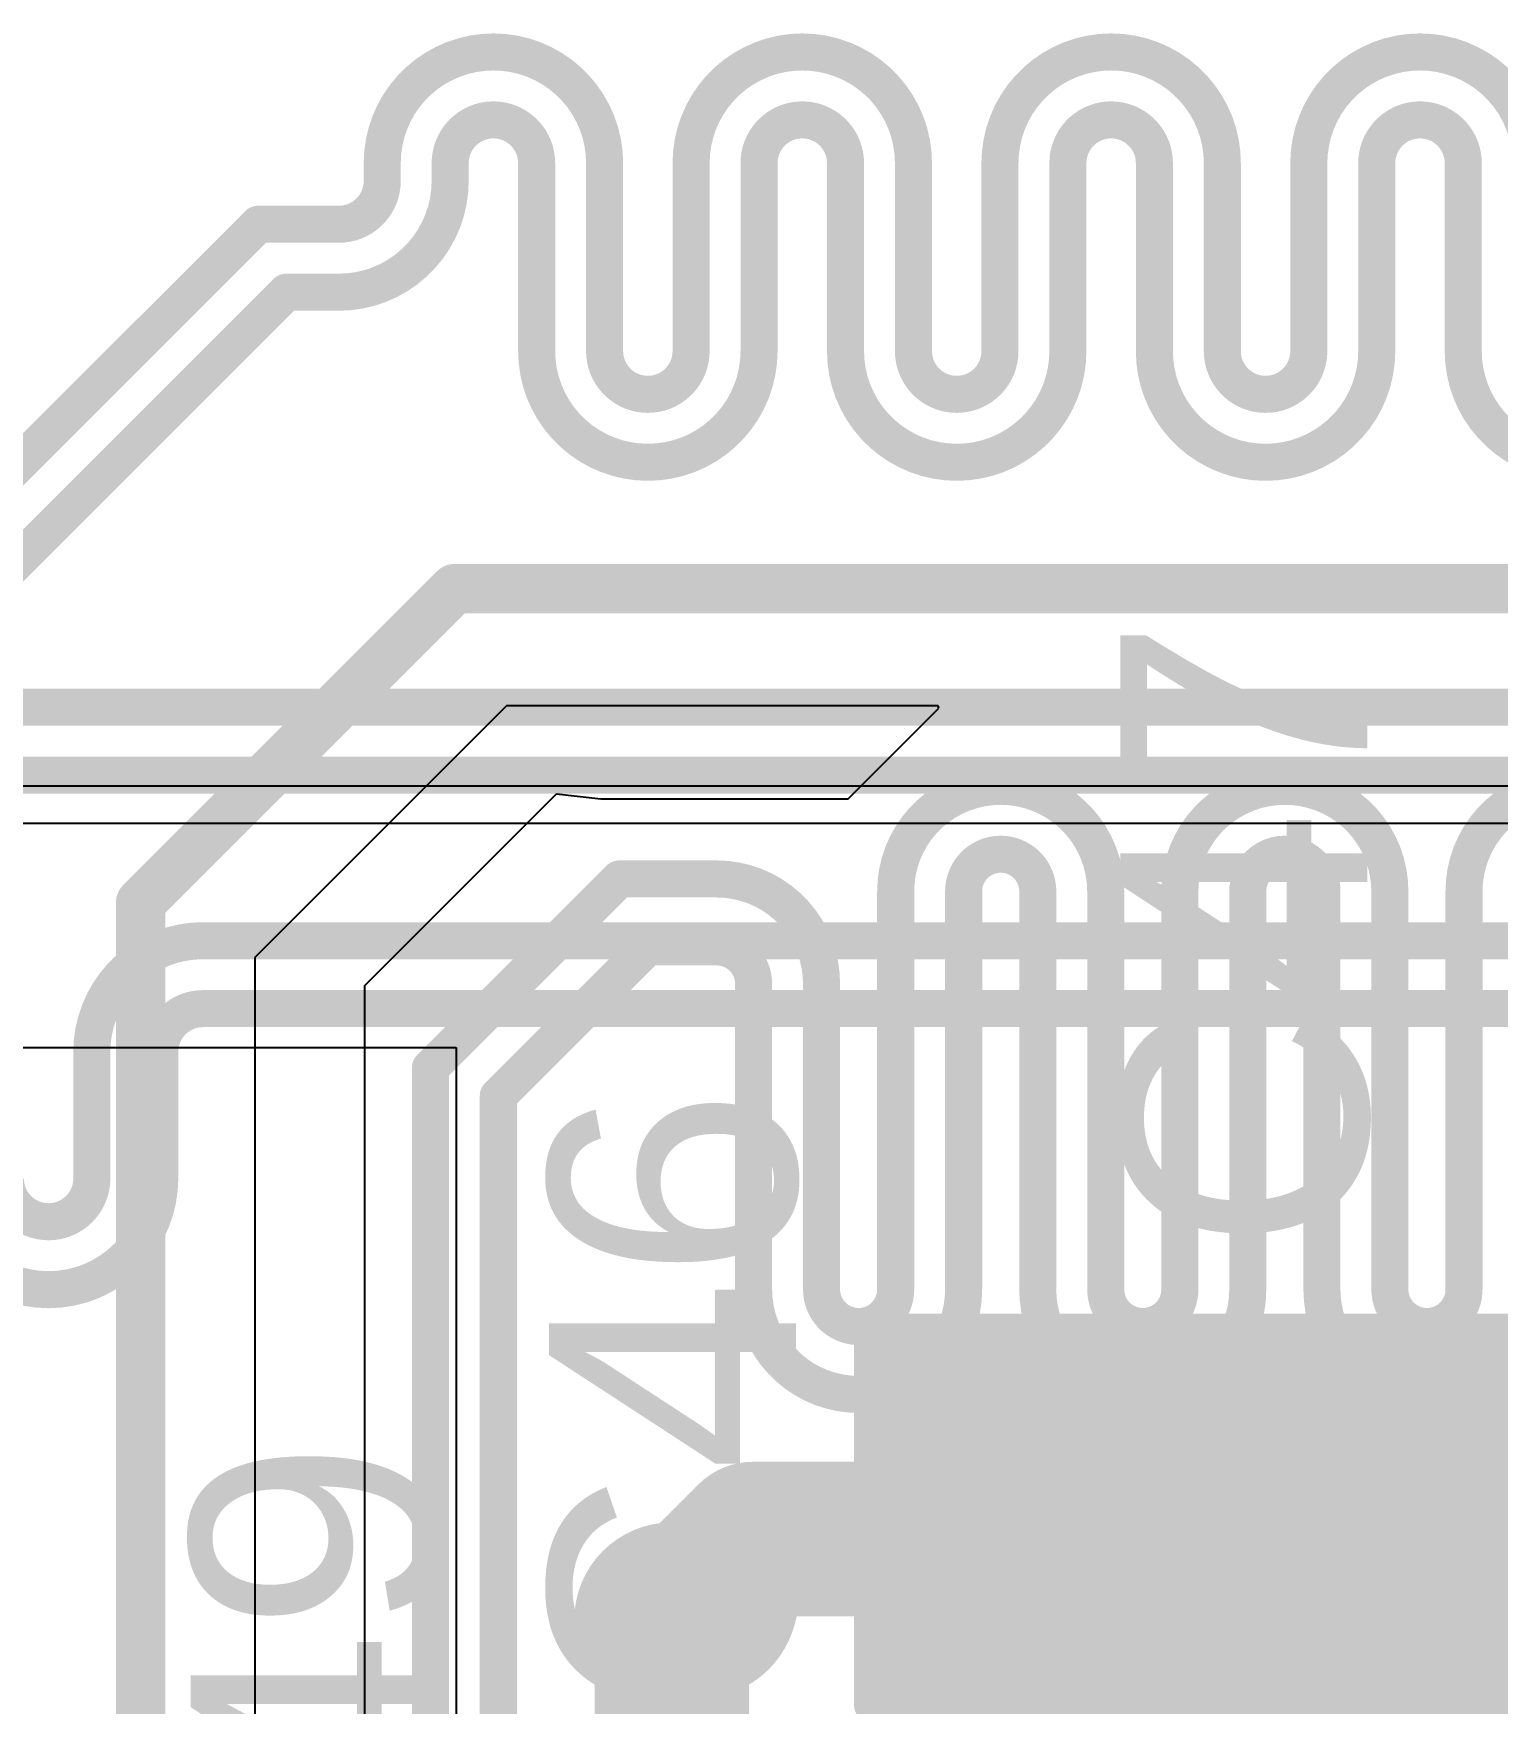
# Model space of a CAD drawing. Header units: millimetres. Extents: x 0 to 172, y 0 to 138.
# Drawn here: x 68.54 to 74.56, y 29.53 to 36.4 of the extents above; entities that cross this region are included whole.
import ezdxf

# ---------------------------------------------------------------- set-up
doc = ezdxf.new("R2010")
doc.units = ezdxf.units.MM
for name, color, linetype in [('BottomLayer', 5, 'Continuous'), ('BottomSolder', 6, 'Continuous'), ('TopLayer', 1, 'Continuous'), ('TopOverlay', 2, 'Continuous'), ('TopPaste', 8, 'Continuous'), ('TopSolder', 216, 'Continuous'), ('ViaHoleLayer', 16, 'Continuous')]:
    doc.layers.add(name, color=color, linetype=linetype)
doc.styles.add('Arial', font='', dxfattribs={"height": 0.2})
doc.styles.get('Arial').set_extended_font_data('Arial')

# ---------------------------------------------------------------- blocks, each defined once
blk = doc.blocks.new('C___1210_384')
at = {"layer": 'TopLayer'}
for points in [[(-2.032, 1.397), (-0.508, 1.397), (-0.508, -1.397), (-2.032, -1.397)], [(0.508, 1.397), (2.032, 1.397), (2.032, -1.397), (0.508, -1.397)]]:
    blk.add_hatch(color=1, dxfattribs=at).paths.add_polyline_path(points)
at = {"layer": 'TopPaste'}
for points in [[(-2.032, 1.397), (-0.508, 1.397), (-0.508, -1.397), (-2.032, -1.397)], [(0.508, 1.397), (2.032, 1.397), (2.032, -1.397), (0.508, -1.397)]]:
    blk.add_hatch(color=8, dxfattribs=at).paths.add_polyline_path(points)
at = {"layer": 'TopSolder'}
for points in [[(-2.1336, 1.4986), (-0.4064, 1.4986), (-0.4064, -1.4986), (-2.1336, -1.4986)], [(0.4064, 1.4986), (2.1336, 1.4986), (2.1336, -1.4986), (0.4064, -1.4986)]]:
    blk.add_hatch(color=216, dxfattribs=at).paths.add_polyline_path(points)
at = {"layer": 'TopOverlay', "const_width": 0.127}
for points in [[(-2.1336, -1.4986), (-2.1336, 1.4986)], [(-0.5842, 1.4986), (-2.1336, 1.4986)], [(2.1336, 1.4986), (0.5842, 1.4986)], [(2.1336, -1.4986), (2.1336, 1.4986)], [(-0.5842, -1.4986), (-2.1336, -1.4986)], [(2.1336, -1.4986), (0.5842, -1.4986)]]:
    blk.add_lwpolyline(points, dxfattribs=at)
at = {"layer": 'TopOverlay', "const_width": 0.0635}
for points in [[(-2.16535, 1.4986, 1), (-2.10185, 1.4986, 1)], [(-2.16535, 1.4986, 1), (-2.10185, 1.4986, 1)], [(-0.61595, 1.4986, 1), (-0.55245, 1.4986, 1)], [(0.55245, 1.4986, 1), (0.61595, 1.4986, 1)], [(2.10185, 1.4986, 1), (2.16535, 1.4986, 1)], [(2.10185, 1.4986, 1), (2.16535, 1.4986, 1)], [(-2.16535, -1.4986, 1), (-2.10185, -1.4986, 1)], [(-2.16535, -1.4986, 1), (-2.10185, -1.4986, 1)], [(-0.61595, -1.4986, 1), (-0.55245, -1.4986, 1)], [(0.55245, -1.4986, 1), (0.61595, -1.4986, 1)], [(2.10185, -1.4986, 1), (2.16535, -1.4986, 1)], [(2.10185, -1.4986, 1), (2.16535, -1.4986, 1)]]:
    blk.add_lwpolyline(points, format="xyb", close=True, dxfattribs=at)

msp = doc.modelspace()

# ---------------------------------------------------------------- hatches: boundary and pattern name
at = {"layer": 'BottomLayer'}
h = msp.add_hatch(color=5, dxfattribs=at)
edge = h.paths.add_edge_path()
edge.add_arc((71.1684, 29.8704), 0.3, 0, 360)
at = {"layer": 'BottomSolder'}
h = msp.add_hatch(color=6, dxfattribs=at)
edge = h.paths.add_edge_path()
edge.add_arc((71.1684, 29.8704), 0.4016, 0, 360)
at = {"layer": 'TopLayer'}
h = msp.add_hatch(color=1, dxfattribs=at)
edge = h.paths.add_edge_path()
edge.add_arc((71.1684, 29.8704), 0.3, 0, 360)
at = {"layer": 'TopSolder'}
h = msp.add_hatch(color=216, dxfattribs=at)
edge = h.paths.add_edge_path()
edge.add_arc((71.1684, 29.8704), 0.4016, 0, 360)
at = {"layer": 'ViaHoleLayer'}
h = msp.add_hatch(color=16, dxfattribs=at)
edge = h.paths.add_edge_path()
edge.add_arc((71.1684, 29.8704), 0.15, 0, 360)

# ---------------------------------------------------------------- linework, layer by layer
at = {"layer": 'BottomLayer'}
for p, q in [((70.4883, 33.6296), (69.4537, 32.595)), ((72.263, 33.6296), (70.4883, 33.6296)), ((71.8934, 33.2477), (72.2658, 33.6201)), ((72.2658, 33.6201), (72.263, 33.6296)), ((103.7336, 33.2994), (31.0642, 33.2994)), ((69.9058, 32.4805), (70.6933, 33.268)), ((70.6933, 33.268), (70.8757, 33.2477)), ((70.8757, 33.2477), (71.8934, 33.2477)), ((69.4537, 32.595), (69.4537, 26.8476)), ((69.9058, 26.9882), (69.9058, 32.4805))]:
    msp.add_line(p, q, dxfattribs=at)
at = {"layer": 'BottomLayer', "const_width": 0.1524}
for points in [[(69.9773, 35.8622, -0.414214), (70.4345, 36.3194)], [(70.4345, 36.3194, -0.414214), (70.8917, 35.8622)], [(71.2473, 35.8622, -0.414214), (71.7045, 36.3194)], [(71.7045, 36.3194, -0.414214), (72.1617, 35.8622)], [(72.5173, 35.8622, -0.414214), (72.9745, 36.3194)], [(72.9745, 36.3194, -0.414214), (73.4317, 35.8622)], [(73.7873, 35.8622, -0.414214), (74.2445, 36.3194)], [(74.2445, 36.3194, -0.414214), (74.7017, 35.8622)], [(70.2567, 35.8622, -0.414214), (70.4345, 36.04)], [(70.4345, 36.04, -0.414214), (70.6123, 35.8622)], [(71.5267, 35.8622, -0.414214), (71.7045, 36.04)], [(71.7045, 36.04, -0.414214), (71.8823, 35.8622)], [(72.7967, 35.8622, -0.414214), (72.9745, 36.04)], [(72.9745, 36.04, -0.414214), (73.1523, 35.8622)], [(74.0667, 35.8622, -0.414214), (74.2445, 36.04)], [(74.2445, 36.04, -0.414214), (74.4223, 35.8622)], [(70.2567, 35.7886, -0.414214), (69.7995, 35.3314)], [(69.9773, 35.7886, -0.414214), (69.7995, 35.6108)], [(71.0695, 34.6318, -0.414214), (70.6123, 35.089)], [(71.0695, 34.9112, -0.414214), (70.8917, 35.089)], [(71.5267, 35.089, -0.414214), (71.0695, 34.6318)], [(71.2473, 35.089, -0.414214), (71.0695, 34.9112)], [(72.3395, 34.6318, -0.414214), (71.8823, 35.089)], [(72.3395, 34.9112, -0.414214), (72.1617, 35.089)], [(72.7967, 35.089, -0.414214), (72.3395, 34.6318)], [(72.5173, 35.089, -0.414214), (72.3395, 34.9112)], [(73.6095, 34.6318, -0.414214), (73.1523, 35.089)], [(73.6095, 34.9112, -0.414214), (73.4317, 35.089)], [(74.0667, 35.089, -0.414214), (73.6095, 34.6318)], [(73.7873, 35.089, -0.414214), (73.6095, 34.9112)], [(74.8795, 34.6318, -0.414214), (74.4223, 35.089)], [(72.0886, 32.8676, -0.414214), (72.5204, 33.2994)], [(72.5204, 33.2994, -0.414214), (72.9522, 32.8676)], [(73.257, 32.8676, -0.414214), (73.6888, 33.2994)], [(73.6888, 33.2994, -0.414214), (74.1206, 32.8676)], [(74.4254, 32.8676, -0.414214), (74.8572, 33.2994)], [(72.368, 32.8676, -0.414214), (72.5204, 33.02)], [(72.5204, 33.02, -0.414214), (72.6728, 32.8676)], [(73.5364, 32.8676, -0.414214), (73.6888, 33.02)], [(73.6888, 33.02, -0.414214), (73.8412, 32.8676)], [(71.352, 32.9184, -0.414214), (71.7838, 32.4866)], [(71.352, 32.639, -0.414214), (71.5044, 32.4866)], [(71.9362, 30.7984, -0.414214), (71.5044, 31.2302)], [(71.9362, 31.0778, -0.414214), (71.7838, 31.2302)], [(72.0886, 31.2302, -0.414214), (71.9362, 31.0778)], [(72.368, 31.2302, -0.414214), (71.9362, 30.7984)], [(73.1046, 30.7984, -0.414214), (72.6728, 31.2302)], [(73.1046, 31.0778, -0.414214), (72.9522, 31.2302)], [(73.257, 31.2302, -0.414214), (73.1046, 31.0778)], [(73.5364, 31.2302, -0.414214), (73.1046, 30.7984)], [(74.273, 30.7984, -0.414214), (73.8412, 31.2302)], [(74.273, 31.0778, -0.414214), (74.1206, 31.2302)], [(74.4254, 31.2302, -0.414214), (74.273, 31.0778)], [(74.7048, 31.2302, -0.414214), (74.273, 30.7984)]]:
    msp.add_lwpolyline(points, format="xyb", dxfattribs=at)
at = {"layer": 'BottomLayer'}
for points, const_width in [([(70.4345, 36.3194), (70.4345, 36.3194)], 0.1524), ([(71.7045, 36.3194), (71.7045, 36.3194)], 0.1524), ([(72.9745, 36.3194), (72.9745, 36.3194)], 0.1524), ([(74.2445, 36.3194), (74.2445, 36.3194)], 0.1524), ([(70.4345, 36.04), (70.4345, 36.04)], 0.1524), ([(71.7045, 36.04), (71.7045, 36.04)], 0.1524), ([(72.9745, 36.04), (72.9745, 36.04)], 0.1524), ([(74.2445, 36.04), (74.2445, 36.04)], 0.1524), ([(69.9773, 35.7886), (69.9773, 35.8622)], 0.1524), ([(70.2567, 35.7886), (70.2567, 35.8622)], 0.1524), ([(70.6123, 35.089), (70.6123, 35.8622)], 0.1524), ([(70.8917, 35.089), (70.8917, 35.8622)], 0.1524), ([(71.2473, 35.089), (71.2473, 35.8622)], 0.1524), ([(71.5267, 35.089), (71.5267, 35.8622)], 0.1524), ([(71.8823, 35.089), (71.8823, 35.8622)], 0.1524), ([(72.1617, 35.089), (72.1617, 35.8622)], 0.1524), ([(72.5173, 35.089), (72.5173, 35.8622)], 0.1524), ([(72.7967, 35.089), (72.7967, 35.8622)], 0.1524), ([(73.1523, 35.089), (73.1523, 35.8622)], 0.1524), ([(73.4317, 35.089), (73.4317, 35.8622)], 0.1524), ([(73.7873, 35.089), (73.7873, 35.8622)], 0.1524), ([(74.0667, 35.089), (74.0667, 35.8622)], 0.1524), ([(74.4223, 35.089), (74.4223, 35.8622)], 0.1524), ([(67.9184, 34.0614), (69.4678, 35.6108)], 0.1524), ([(69.4678, 35.6108), (69.5836, 35.6108)], 0.1524), ([(69.5836, 35.6108), (69.7995, 35.6108)], 0.1524), ([(68.3136, 34.0614), (69.5836, 35.3314)], 0.1524), ([(69.5836, 35.3314), (69.7995, 35.3314)], 0.1524), ([(71.0695, 34.9112), (71.0695, 34.9112)], 0.1524), ([(72.3395, 34.9112), (72.3395, 34.9112)], 0.1524), ([(73.6095, 34.9112), (73.6095, 34.9112)], 0.1524), ([(71.0695, 34.6318), (71.0695, 34.6318)], 0.1524), ([(72.3395, 34.6318), (72.3395, 34.6318)], 0.1524), ([(73.6095, 34.6318), (73.6095, 34.6318)], 0.1524), ([(68.984, 32.8212), (70.275, 34.1122)], 0.2032), ([(70.275, 34.1122), (81.915, 34.1122)], 0.2032), ([(72.5204, 33.2994), (72.5204, 33.2994)], 0.1524), ([(73.6888, 33.2994), (73.6888, 33.2994)], 0.1524), ([(72.5204, 33.02), (72.5204, 33.02)], 0.1524), ([(73.6888, 33.02), (73.6888, 33.02)], 0.1524), ([(70.698, 32.6636), (70.9527, 32.9184)], 0.1524), ([(70.9527, 32.9184), (71.352, 32.9184)], 0.1524), ([(68.984, 27.1614), (68.984, 32.8212)], 0.2032), ([(72.0886, 31.2302), (72.0886, 32.8676)], 0.1524), ([(72.368, 31.2302), (72.368, 32.8676)], 0.1524), ([(72.6728, 31.2302), (72.6728, 32.8676)], 0.1524), ([(72.9522, 31.2302), (72.9522, 32.8676)], 0.1524), ([(73.257, 31.2302), (73.257, 32.8676)], 0.1524), ([(73.5364, 31.2302), (73.5364, 32.8676)], 0.1524), ([(73.8412, 31.2302), (73.8412, 32.8676)], 0.1524), ([(74.1206, 31.2302), (74.1206, 32.8676)], 0.1524), ([(74.4254, 31.2302), (74.4254, 32.8676)], 0.1524), ([(70.1753, 32.141), (70.698, 32.6636)], 0.1524), ([(70.698, 32.6636), (70.698, 32.6636)], 0.1524), ([(70.698, 32.2685), (71.0685, 32.639)], 0.1524), ([(71.0685, 32.639), (71.352, 32.639)], 0.1524), ([(71.5044, 31.2302), (71.5044, 32.4866)], 0.1524), ([(71.7838, 31.2302), (71.7838, 32.4866)], 0.1524), ([(70.4547, 32.0253), (70.698, 32.2685)], 0.1524), ([(70.1753, 28.5453), (70.1753, 32.141)], 0.1524), ([(70.4547, 28.5453), (70.4547, 32.0253)], 0.1524), ([(71.9362, 31.0778), (71.9362, 31.0778)], 0.1524), ([(73.1046, 31.0778), (73.1046, 31.0778)], 0.1524), ([(74.273, 31.0778), (74.273, 31.0778)], 0.1524), ([(71.9362, 30.7984), (71.9362, 30.7984)], 0.1524), ([(73.1046, 30.7984), (73.1046, 30.7984)], 0.1524), ([(74.273, 30.7984), (74.273, 30.7984)], 0.1524)]:
    msp.add_lwpolyline(points, dxfattribs=dict(at, const_width=const_width))
for points, const_width in [([(70.3964, 36.3194, 1), (70.4726, 36.3194, 1)], 0.0762), ([(70.3964, 36.3194, 1), (70.4726, 36.3194, 1)], 0.0762), ([(70.3964, 36.3194, 1), (70.4726, 36.3194, 1)], 0.0762), ([(70.3964, 36.3194, 1), (70.4726, 36.3194, 1)], 0.0762), ([(71.6664, 36.3194, 1), (71.7426, 36.3194, 1)], 0.0762), ([(71.6664, 36.3194, 1), (71.7426, 36.3194, 1)], 0.0762), ([(71.6664, 36.3194, 1), (71.7426, 36.3194, 1)], 0.0762), ([(71.6664, 36.3194, 1), (71.7426, 36.3194, 1)], 0.0762), ([(72.9364, 36.3194, 1), (73.0126, 36.3194, 1)], 0.0762), ([(72.9364, 36.3194, 1), (73.0126, 36.3194, 1)], 0.0762), ([(72.9364, 36.3194, 1), (73.0126, 36.3194, 1)], 0.0762), ([(72.9364, 36.3194, 1), (73.0126, 36.3194, 1)], 0.0762), ([(74.2064, 36.3194, 1), (74.2826, 36.3194, 1)], 0.0762), ([(74.2064, 36.3194, 1), (74.2826, 36.3194, 1)], 0.0762), ([(74.2064, 36.3194, 1), (74.2826, 36.3194, 1)], 0.0762), ([(74.2064, 36.3194, 1), (74.2826, 36.3194, 1)], 0.0762), ([(70.3964, 36.04, 1), (70.4726, 36.04, 1)], 0.0762), ([(70.3964, 36.04, 1), (70.4726, 36.04, 1)], 0.0762), ([(70.3964, 36.04, 1), (70.4726, 36.04, 1)], 0.0762), ([(70.3964, 36.04, 1), (70.4726, 36.04, 1)], 0.0762), ([(71.6664, 36.04, 1), (71.7426, 36.04, 1)], 0.0762), ([(71.6664, 36.04, 1), (71.7426, 36.04, 1)], 0.0762), ([(71.6664, 36.04, 1), (71.7426, 36.04, 1)], 0.0762), ([(71.6664, 36.04, 1), (71.7426, 36.04, 1)], 0.0762), ([(72.9364, 36.04, 1), (73.0126, 36.04, 1)], 0.0762), ([(72.9364, 36.04, 1), (73.0126, 36.04, 1)], 0.0762), ([(72.9364, 36.04, 1), (73.0126, 36.04, 1)], 0.0762), ([(72.9364, 36.04, 1), (73.0126, 36.04, 1)], 0.0762), ([(74.2064, 36.04, 1), (74.2826, 36.04, 1)], 0.0762), ([(74.2064, 36.04, 1), (74.2826, 36.04, 1)], 0.0762), ([(74.2064, 36.04, 1), (74.2826, 36.04, 1)], 0.0762), ([(74.2064, 36.04, 1), (74.2826, 36.04, 1)], 0.0762), ([(69.9392, 35.8622, 1), (70.0154, 35.8622, 1)], 0.0762), ([(69.9392, 35.8622, 1), (70.0154, 35.8622, 1)], 0.0762), ([(70.2186, 35.8622, 1), (70.2948, 35.8622, 1)], 0.0762), ([(70.2186, 35.8622, 1), (70.2948, 35.8622, 1)], 0.0762), ([(70.5742, 35.8622, 1), (70.6504, 35.8622, 1)], 0.0762), ([(70.5742, 35.8622, 1), (70.6504, 35.8622, 1)], 0.0762), ([(70.8536, 35.8622, 1), (70.9298, 35.8622, 1)], 0.0762), ([(70.8536, 35.8622, 1), (70.9298, 35.8622, 1)], 0.0762), ([(71.2092, 35.8622, 1), (71.2854, 35.8622, 1)], 0.0762), ([(71.2092, 35.8622, 1), (71.2854, 35.8622, 1)], 0.0762), ([(71.4886, 35.8622, 1), (71.5648, 35.8622, 1)], 0.0762), ([(71.4886, 35.8622, 1), (71.5648, 35.8622, 1)], 0.0762), ([(71.8442, 35.8622, 1), (71.9204, 35.8622, 1)], 0.0762), ([(71.8442, 35.8622, 1), (71.9204, 35.8622, 1)], 0.0762), ([(72.1236, 35.8622, 1), (72.1998, 35.8622, 1)], 0.0762), ([(72.1236, 35.8622, 1), (72.1998, 35.8622, 1)], 0.0762), ([(72.4792, 35.8622, 1), (72.5554, 35.8622, 1)], 0.0762), ([(72.4792, 35.8622, 1), (72.5554, 35.8622, 1)], 0.0762), ([(72.7586, 35.8622, 1), (72.8348, 35.8622, 1)], 0.0762), ([(72.7586, 35.8622, 1), (72.8348, 35.8622, 1)], 0.0762), ([(73.1142, 35.8622, 1), (73.1904, 35.8622, 1)], 0.0762), ([(73.1142, 35.8622, 1), (73.1904, 35.8622, 1)], 0.0762), ([(73.3936, 35.8622, 1), (73.4698, 35.8622, 1)], 0.0762), ([(73.3936, 35.8622, 1), (73.4698, 35.8622, 1)], 0.0762), ([(73.7492, 35.8622, 1), (73.8254, 35.8622, 1)], 0.0762), ([(73.7492, 35.8622, 1), (73.8254, 35.8622, 1)], 0.0762), ([(74.0286, 35.8622, 1), (74.1048, 35.8622, 1)], 0.0762), ([(74.0286, 35.8622, 1), (74.1048, 35.8622, 1)], 0.0762), ([(74.3842, 35.8622, 1), (74.4604, 35.8622, 1)], 0.0762), ([(74.3842, 35.8622, 1), (74.4604, 35.8622, 1)], 0.0762), ([(69.9392, 35.7886, 1), (70.0154, 35.7886, 1)], 0.0762), ([(69.9392, 35.7886, 1), (70.0154, 35.7886, 1)], 0.0762), ([(70.2186, 35.7886, 1), (70.2948, 35.7886, 1)], 0.0762), ([(70.2186, 35.7886, 1), (70.2948, 35.7886, 1)], 0.0762), ([(69.4297, 35.6108, 1), (69.5059, 35.6108, 1)], 0.0762), ([(69.4297, 35.6108, 1), (69.5059, 35.6108, 1)], 0.0762), ([(69.5455, 35.6108, 1), (69.6217, 35.6108, 1)], 0.0762), ([(69.5455, 35.6108, 1), (69.6217, 35.6108, 1)], 0.0762), ([(69.7614, 35.6108, 1), (69.8376, 35.6108, 1)], 0.0762), ([(69.7614, 35.6108, 1), (69.8376, 35.6108, 1)], 0.0762), ([(69.5455, 35.3314, 1), (69.6217, 35.3314, 1)], 0.0762), ([(69.5455, 35.3314, 1), (69.6217, 35.3314, 1)], 0.0762), ([(69.7614, 35.3314, 1), (69.8376, 35.3314, 1)], 0.0762), ([(69.7614, 35.3314, 1), (69.8376, 35.3314, 1)], 0.0762), ([(70.5742, 35.089, 1), (70.6504, 35.089, 1)], 0.0762), ([(70.5742, 35.089, 1), (70.6504, 35.089, 1)], 0.0762), ([(70.8536, 35.089, 1), (70.9298, 35.089, 1)], 0.0762), ([(70.8536, 35.089, 1), (70.9298, 35.089, 1)], 0.0762), ([(71.2092, 35.089, 1), (71.2854, 35.089, 1)], 0.0762), ([(71.2092, 35.089, 1), (71.2854, 35.089, 1)], 0.0762), ([(71.4886, 35.089, 1), (71.5648, 35.089, 1)], 0.0762), ([(71.4886, 35.089, 1), (71.5648, 35.089, 1)], 0.0762), ([(71.8442, 35.089, 1), (71.9204, 35.089, 1)], 0.0762), ([(71.8442, 35.089, 1), (71.9204, 35.089, 1)], 0.0762), ([(72.1236, 35.089, 1), (72.1998, 35.089, 1)], 0.0762), ([(72.1236, 35.089, 1), (72.1998, 35.089, 1)], 0.0762), ([(72.4792, 35.089, 1), (72.5554, 35.089, 1)], 0.0762), ([(72.4792, 35.089, 1), (72.5554, 35.089, 1)], 0.0762), ([(72.7586, 35.089, 1), (72.8348, 35.089, 1)], 0.0762), ([(72.7586, 35.089, 1), (72.8348, 35.089, 1)], 0.0762), ([(73.1142, 35.089, 1), (73.1904, 35.089, 1)], 0.0762), ([(73.1142, 35.089, 1), (73.1904, 35.089, 1)], 0.0762), ([(73.3936, 35.089, 1), (73.4698, 35.089, 1)], 0.0762), ([(73.3936, 35.089, 1), (73.4698, 35.089, 1)], 0.0762), ([(73.7492, 35.089, 1), (73.8254, 35.089, 1)], 0.0762), ([(73.7492, 35.089, 1), (73.8254, 35.089, 1)], 0.0762), ([(74.0286, 35.089, 1), (74.1048, 35.089, 1)], 0.0762), ([(74.0286, 35.089, 1), (74.1048, 35.089, 1)], 0.0762), ([(74.3842, 35.089, 1), (74.4604, 35.089, 1)], 0.0762), ([(74.3842, 35.089, 1), (74.4604, 35.089, 1)], 0.0762), ([(71.0314, 34.9112, 1), (71.1076, 34.9112, 1)], 0.0762), ([(71.0314, 34.9112, 1), (71.1076, 34.9112, 1)], 0.0762), ([(71.0314, 34.9112, 1), (71.1076, 34.9112, 1)], 0.0762), ([(71.0314, 34.9112, 1), (71.1076, 34.9112, 1)], 0.0762), ([(72.3014, 34.9112, 1), (72.3776, 34.9112, 1)], 0.0762), ([(72.3014, 34.9112, 1), (72.3776, 34.9112, 1)], 0.0762), ([(72.3014, 34.9112, 1), (72.3776, 34.9112, 1)], 0.0762), ([(72.3014, 34.9112, 1), (72.3776, 34.9112, 1)], 0.0762), ([(73.5714, 34.9112, 1), (73.6476, 34.9112, 1)], 0.0762), ([(73.5714, 34.9112, 1), (73.6476, 34.9112, 1)], 0.0762), ([(73.5714, 34.9112, 1), (73.6476, 34.9112, 1)], 0.0762), ([(73.5714, 34.9112, 1), (73.6476, 34.9112, 1)], 0.0762), ([(71.0314, 34.6318, 1), (71.1076, 34.6318, 1)], 0.0762), ([(71.0314, 34.6318, 1), (71.1076, 34.6318, 1)], 0.0762), ([(71.0314, 34.6318, 1), (71.1076, 34.6318, 1)], 0.0762), ([(71.0314, 34.6318, 1), (71.1076, 34.6318, 1)], 0.0762), ([(72.3014, 34.6318, 1), (72.3776, 34.6318, 1)], 0.0762), ([(72.3014, 34.6318, 1), (72.3776, 34.6318, 1)], 0.0762), ([(72.3014, 34.6318, 1), (72.3776, 34.6318, 1)], 0.0762), ([(72.3014, 34.6318, 1), (72.3776, 34.6318, 1)], 0.0762), ([(73.5714, 34.6318, 1), (73.6476, 34.6318, 1)], 0.0762), ([(73.5714, 34.6318, 1), (73.6476, 34.6318, 1)], 0.0762), ([(73.5714, 34.6318, 1), (73.6476, 34.6318, 1)], 0.0762), ([(73.5714, 34.6318, 1), (73.6476, 34.6318, 1)], 0.0762), ([(70.2242, 34.1122, 1), (70.3258, 34.1122, 1)], 0.1016), ([(70.2242, 34.1122, 1), (70.3258, 34.1122, 1)], 0.1016), ([(72.4823, 33.2994, 1), (72.5585, 33.2994, 1)], 0.0762), ([(72.4823, 33.2994, 1), (72.5585, 33.2994, 1)], 0.0762), ([(72.4823, 33.2994, 1), (72.5585, 33.2994, 1)], 0.0762), ([(72.4823, 33.2994, 1), (72.5585, 33.2994, 1)], 0.0762), ([(73.6507, 33.2994, 1), (73.7269, 33.2994, 1)], 0.0762), ([(73.6507, 33.2994, 1), (73.7269, 33.2994, 1)], 0.0762), ([(73.6507, 33.2994, 1), (73.7269, 33.2994, 1)], 0.0762), ([(73.6507, 33.2994, 1), (73.7269, 33.2994, 1)], 0.0762), ([(72.4823, 33.02, 1), (72.5585, 33.02, 1)], 0.0762), ([(72.4823, 33.02, 1), (72.5585, 33.02, 1)], 0.0762), ([(72.4823, 33.02, 1), (72.5585, 33.02, 1)], 0.0762), ([(72.4823, 33.02, 1), (72.5585, 33.02, 1)], 0.0762), ([(73.6507, 33.02, 1), (73.7269, 33.02, 1)], 0.0762), ([(73.6507, 33.02, 1), (73.7269, 33.02, 1)], 0.0762), ([(73.6507, 33.02, 1), (73.7269, 33.02, 1)], 0.0762), ([(73.6507, 33.02, 1), (73.7269, 33.02, 1)], 0.0762), ([(70.9146, 32.9184, 1), (70.9908, 32.9184, 1)], 0.0762), ([(70.9146, 32.9184, 1), (70.9908, 32.9184, 1)], 0.0762), ([(71.3139, 32.9184, 1), (71.3901, 32.9184, 1)], 0.0762), ([(71.3139, 32.9184, 1), (71.3901, 32.9184, 1)], 0.0762), ([(68.9332, 32.8212, 1), (69.0348, 32.8212, 1)], 0.1016), ([(68.9332, 32.8212, 1), (69.0348, 32.8212, 1)], 0.1016), ([(72.0505, 32.8676, 1), (72.1267, 32.8676, 1)], 0.0762), ([(72.0505, 32.8676, 1), (72.1267, 32.8676, 1)], 0.0762), ([(72.3299, 32.8676, 1), (72.4061, 32.8676, 1)], 0.0762), ([(72.3299, 32.8676, 1), (72.4061, 32.8676, 1)], 0.0762), ([(72.6347, 32.8676, 1), (72.7109, 32.8676, 1)], 0.0762), ([(72.6347, 32.8676, 1), (72.7109, 32.8676, 1)], 0.0762), ([(72.9141, 32.8676, 1), (72.9903, 32.8676, 1)], 0.0762), ([(72.9141, 32.8676, 1), (72.9903, 32.8676, 1)], 0.0762), ([(73.2189, 32.8676, 1), (73.2951, 32.8676, 1)], 0.0762), ([(73.2189, 32.8676, 1), (73.2951, 32.8676, 1)], 0.0762), ([(73.4983, 32.8676, 1), (73.5745, 32.8676, 1)], 0.0762), ([(73.4983, 32.8676, 1), (73.5745, 32.8676, 1)], 0.0762), ([(73.8031, 32.8676, 1), (73.8793, 32.8676, 1)], 0.0762), ([(73.8031, 32.8676, 1), (73.8793, 32.8676, 1)], 0.0762), ([(74.0825, 32.8676, 1), (74.1587, 32.8676, 1)], 0.0762), ([(74.0825, 32.8676, 1), (74.1587, 32.8676, 1)], 0.0762), ([(74.3873, 32.8676, 1), (74.4635, 32.8676, 1)], 0.0762), ([(74.3873, 32.8676, 1), (74.4635, 32.8676, 1)], 0.0762), ([(70.6599, 32.6636, 1), (70.7361, 32.6636, 1)], 0.0762), ([(70.6599, 32.6636, 1), (70.7361, 32.6636, 1)], 0.0762), ([(70.6599, 32.6636, 1), (70.7361, 32.6636, 1)], 0.0762), ([(70.6599, 32.6636, 1), (70.7361, 32.6636, 1)], 0.0762), ([(71.0304, 32.639, 1), (71.1066, 32.639, 1)], 0.0762), ([(71.0304, 32.639, 1), (71.1066, 32.639, 1)], 0.0762), ([(71.3139, 32.639, 1), (71.3901, 32.639, 1)], 0.0762), ([(71.3139, 32.639, 1), (71.3901, 32.639, 1)], 0.0762), ([(71.4663, 32.4866, 1), (71.5425, 32.4866, 1)], 0.0762), ([(71.4663, 32.4866, 1), (71.5425, 32.4866, 1)], 0.0762), ([(71.7457, 32.4866, 1), (71.8219, 32.4866, 1)], 0.0762), ([(71.7457, 32.4866, 1), (71.8219, 32.4866, 1)], 0.0762), ([(70.6599, 32.2685, 1), (70.7361, 32.2685, 1)], 0.0762), ([(70.6599, 32.2685, 1), (70.7361, 32.2685, 1)], 0.0762), ([(70.1372, 32.141, 1), (70.2134, 32.141, 1)], 0.0762), ([(70.1372, 32.141, 1), (70.2134, 32.141, 1)], 0.0762), ([(70.4166, 32.0253, 1), (70.4928, 32.0253, 1)], 0.0762), ([(70.4166, 32.0253, 1), (70.4928, 32.0253, 1)], 0.0762), ([(71.4663, 31.2302, 1), (71.5425, 31.2302, 1)], 0.0762), ([(71.4663, 31.2302, 1), (71.5425, 31.2302, 1)], 0.0762), ([(71.7457, 31.2302, 1), (71.8219, 31.2302, 1)], 0.0762), ([(71.7457, 31.2302, 1), (71.8219, 31.2302, 1)], 0.0762), ([(72.0505, 31.2302, 1), (72.1267, 31.2302, 1)], 0.0762), ([(72.0505, 31.2302, 1), (72.1267, 31.2302, 1)], 0.0762), ([(72.3299, 31.2302, 1), (72.4061, 31.2302, 1)], 0.0762), ([(72.3299, 31.2302, 1), (72.4061, 31.2302, 1)], 0.0762), ([(72.6347, 31.2302, 1), (72.7109, 31.2302, 1)], 0.0762), ([(72.6347, 31.2302, 1), (72.7109, 31.2302, 1)], 0.0762), ([(72.9141, 31.2302, 1), (72.9903, 31.2302, 1)], 0.0762), ([(72.9141, 31.2302, 1), (72.9903, 31.2302, 1)], 0.0762), ([(73.2189, 31.2302, 1), (73.2951, 31.2302, 1)], 0.0762), ([(73.2189, 31.2302, 1), (73.2951, 31.2302, 1)], 0.0762), ([(73.4983, 31.2302, 1), (73.5745, 31.2302, 1)], 0.0762), ([(73.4983, 31.2302, 1), (73.5745, 31.2302, 1)], 0.0762), ([(73.8031, 31.2302, 1), (73.8793, 31.2302, 1)], 0.0762), ([(73.8031, 31.2302, 1), (73.8793, 31.2302, 1)], 0.0762), ([(74.0825, 31.2302, 1), (74.1587, 31.2302, 1)], 0.0762), ([(74.0825, 31.2302, 1), (74.1587, 31.2302, 1)], 0.0762), ([(74.3873, 31.2302, 1), (74.4635, 31.2302, 1)], 0.0762), ([(74.3873, 31.2302, 1), (74.4635, 31.2302, 1)], 0.0762), ([(71.8981, 31.0778, 1), (71.9743, 31.0778, 1)], 0.0762), ([(71.8981, 31.0778, 1), (71.9743, 31.0778, 1)], 0.0762), ([(71.8981, 31.0778, 1), (71.9743, 31.0778, 1)], 0.0762), ([(71.8981, 31.0778, 1), (71.9743, 31.0778, 1)], 0.0762), ([(73.0665, 31.0778, 1), (73.1427, 31.0778, 1)], 0.0762), ([(73.0665, 31.0778, 1), (73.1427, 31.0778, 1)], 0.0762), ([(73.0665, 31.0778, 1), (73.1427, 31.0778, 1)], 0.0762), ([(73.0665, 31.0778, 1), (73.1427, 31.0778, 1)], 0.0762), ([(74.2349, 31.0778, 1), (74.3111, 31.0778, 1)], 0.0762), ([(74.2349, 31.0778, 1), (74.3111, 31.0778, 1)], 0.0762), ([(74.2349, 31.0778, 1), (74.3111, 31.0778, 1)], 0.0762), ([(74.2349, 31.0778, 1), (74.3111, 31.0778, 1)], 0.0762), ([(71.8981, 30.7984, 1), (71.9743, 30.7984, 1)], 0.0762), ([(71.8981, 30.7984, 1), (71.9743, 30.7984, 1)], 0.0762), ([(71.8981, 30.7984, 1), (71.9743, 30.7984, 1)], 0.0762), ([(71.8981, 30.7984, 1), (71.9743, 30.7984, 1)], 0.0762), ([(73.0665, 30.7984, 1), (73.1427, 30.7984, 1)], 0.0762), ([(73.0665, 30.7984, 1), (73.1427, 30.7984, 1)], 0.0762), ([(73.0665, 30.7984, 1), (73.1427, 30.7984, 1)], 0.0762), ([(73.0665, 30.7984, 1), (73.1427, 30.7984, 1)], 0.0762), ([(74.2349, 30.7984, 1), (74.3111, 30.7984, 1)], 0.0762), ([(74.2349, 30.7984, 1), (74.3111, 30.7984, 1)], 0.0762), ([(74.2349, 30.7984, 1), (74.3111, 30.7984, 1)], 0.0762), ([(74.2349, 30.7984, 1), (74.3111, 30.7984, 1)], 0.0762)]:
    msp.add_lwpolyline(points, format="xyb", close=True, dxfattribs=dict(at, const_width=const_width))
at = {"layer": 'TopLayer'}
for p, q in [((103.7336, 33.147), (31.0642, 33.147)), ((63.388, 32.2249), (70.2818, 32.2249)), ((70.2818, 32.2249), (70.2818, 28.9869))]:
    msp.add_line(p, q, dxfattribs=at)
for points, const_width in [([(59.8891, 33.6247), (74.8366, 33.6247)], 0.1524), ([(60.0048, 33.3453), (74.9523, 33.3453)], 0.1524), ([(69.2404, 32.6644), (71.1696, 32.6644)], 0.1524), ([(71.1696, 32.6644), (75.5501, 32.6644)], 0.1524), ([(69.2404, 32.385), (71.1696, 32.385)], 0.1524), ([(71.1696, 32.385), (75.6659, 32.385)], 0.1524), ([(68.7832, 31.6864), (68.7832, 32.2072)], 0.1524), ([(69.0626, 31.6864), (69.0626, 32.2072)], 0.1524), ([(73.4798, 30.2039), (73.8321, 30.5562)], 0.635), ([(73.8321, 30.5562), (75.3364, 30.5562)], 0.635), ([(71.1684, 29.8704), (71.5019, 30.2039)], 0.635), ([(71.5019, 30.2039), (73.4798, 30.2039)], 0.635), ([(71.1684, 28.7639), (71.1684, 29.8704)], 0.635)]:
    msp.add_lwpolyline(points, dxfattribs=dict(at, const_width=const_width))
at = {"layer": 'TopLayer', "const_width": 0.1524}
for points in [[(68.7832, 32.2072, -0.414214), (69.2404, 32.6644)], [(69.0626, 32.2072, -0.414214), (69.2404, 32.385)], [(69.0626, 31.6864, -1), (68.1482, 31.6864)], [(68.7832, 31.6864, -1), (68.4276, 31.6864)]]:
    msp.add_lwpolyline(points, format="xyb", dxfattribs=at)
at = {"layer": 'TopLayer'}
for points, const_width in [([(69.2023, 32.6644, 1), (69.2785, 32.6644, 1)], 0.0762), ([(69.2023, 32.6644, 1), (69.2785, 32.6644, 1)], 0.0762), ([(71.1315, 32.6644, 1), (71.2077, 32.6644, 1)], 0.0762), ([(71.1315, 32.6644, 1), (71.2077, 32.6644, 1)], 0.0762), ([(69.2023, 32.385, 1), (69.2785, 32.385, 1)], 0.0762), ([(69.2023, 32.385, 1), (69.2785, 32.385, 1)], 0.0762), ([(71.1315, 32.385, 1), (71.2077, 32.385, 1)], 0.0762), ([(71.1315, 32.385, 1), (71.2077, 32.385, 1)], 0.0762), ([(68.7451, 32.2072, 1), (68.8213, 32.2072, 1)], 0.0762), ([(68.7451, 32.2072, 1), (68.8213, 32.2072, 1)], 0.0762), ([(69.0245, 32.2072, 1), (69.1007, 32.2072, 1)], 0.0762), ([(69.0245, 32.2072, 1), (69.1007, 32.2072, 1)], 0.0762), ([(68.7451, 31.6864, 1), (68.8213, 31.6864, 1)], 0.0762), ([(68.7451, 31.6864, 1), (68.8213, 31.6864, 1)], 0.0762), ([(69.0245, 31.6864, 1), (69.1007, 31.6864, 1)], 0.0762), ([(69.0245, 31.6864, 1), (69.1007, 31.6864, 1)], 0.0762), ([(73.6734, 30.5562, 1), (73.9909, 30.5562, 1)], 0.3175), ([(73.6734, 30.5562, 1), (73.9909, 30.5562, 1)], 0.3175), ([(71.3432, 30.2039, 1), (71.6607, 30.2039, 1)], 0.3175), ([(71.3432, 30.2039, 1), (71.6607, 30.2039, 1)], 0.3175), ([(73.3211, 30.2039, 1), (73.6386, 30.2039, 1)], 0.3175), ([(73.3211, 30.2039, 1), (73.6386, 30.2039, 1)], 0.3175), ([(71.0097, 29.8704, 1), (71.3272, 29.8704, 1)], 0.3175), ([(71.0097, 29.8704, 1), (71.3272, 29.8704, 1)], 0.3175)]:
    msp.add_lwpolyline(points, format="xyb", close=True, dxfattribs=dict(at, const_width=const_width))

# ---------------------------------------------------------------- block references
at = {"rotation": 270}
msp.add_blockref('C___1210_384', (73.4798, 28.9339), dxfattribs=at)

# ---------------------------------------------------------------- texts
at = {"layer": 'TopOverlay', "style": 'Arial'}
for s, p in [('C47', (74.0282, 31.3888)), ('C46', (71.6786, 29.456)), ('C49', (70.2054, 28.0082))]:
    msp.add_text(s, height=1.016, rotation=90, dxfattribs=at).set_placement(p)

doc.saveas('drawing.dxf')
